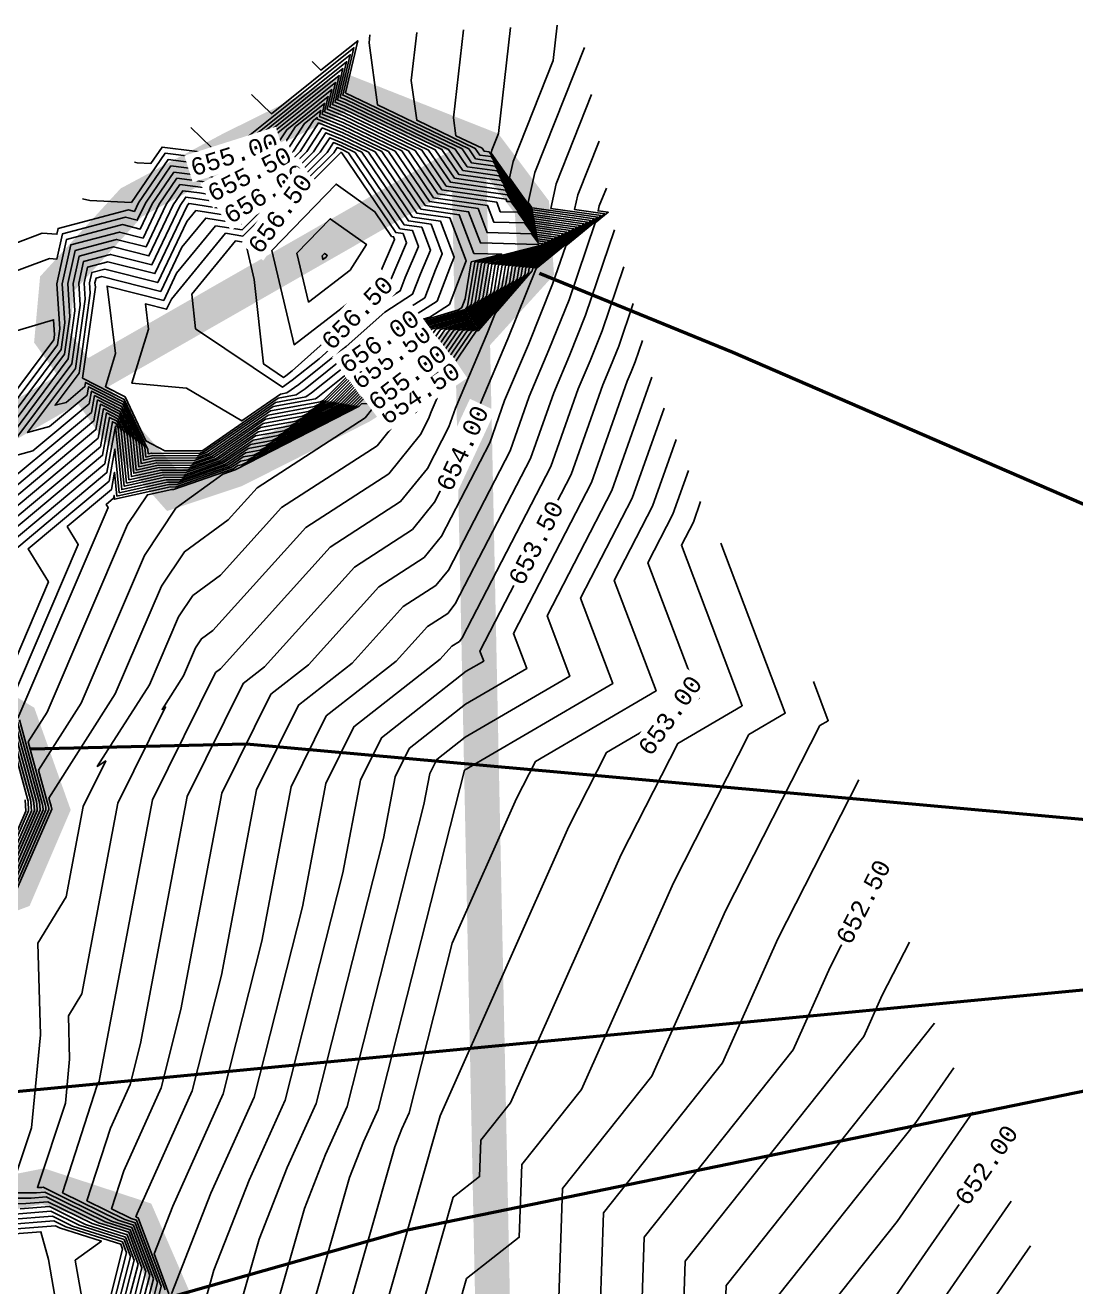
# Model space of a CAD drawing. Header units: inches. Extents: x 533200 to 542759, y 3594234 to 3596688.
# Drawn here: x 535922.62 to 535937.7, y 3595763.28 to 3595781.38 of the extents above; entities that cross this region are included whole.
import ezdxf
from ezdxf.enums import TextEntityAlignment as Align

# ---------------------------------------------------------------- set-up
doc = ezdxf.new("R2010")
doc.units = ezdxf.units.IN
doc.header["$MEASUREMENT"] = 0
for name, color, linetype in [('C-PROP-BNDY', 150, 'Continuous'), ('CVL_CUADCON_TIT', 1, 'Continuous'), ('CVL_CURV_D', 1, 'Continuous'), ('CVL_CURV_G', 5, 'Continuous'), ('CVL_CURV_TX', 2, 'Continuous')]:
    doc.layers.add(name, color=color, linetype=linetype)
doc.styles.add('MONOTXT4', font='MONOTXT4.shx')

msp = doc.modelspace()

# ---------------------------------------------------------------- linework, layer by layer
at = {"const_width": 0.5}
msp.add_lwpolyline([(535898.065, 3595761.753), (535928.984, 3595779.445), (535930.081, 3595726.686), (535905.916, 3595727.942, 0.03527), (535900.563, 3595727.843)], format="xyb", close=True, dxfattribs=at)
at = {"layer": 'C-PROP-BNDY', "color": 3, "linetype": 'Continuous', "lineweight": 30, "const_width": 0.5}
for points, elevation in [([(535923, 3595776.9), (535923.07, 3595777.67), (535924.14, 3595778.84), (535925.58, 3595779.61), (535927.22, 3595780.42), (535929.25, 3595779.62), (535929.89, 3595778.77), (535929.95, 3595777.89), (535929.13, 3595776.99), (535927.43, 3595775.91), (535925.63, 3595775), (535924.73, 3595774.7), (535923.91, 3595775.63), (535923, 3595776.9)], 655.25), ([(535917.5, 3595769.79), (535917.69, 3595771.33), (535918.59, 3595772.66), (535920.4, 3595773.31), (535921.2, 3595773.04), (535921.75, 3595771.9), (535922.54, 3595771.42), (535923, 3595770.13), (535922.49, 3595768.94), (535921.03, 3595768.39), (535918.99, 3595768.74), (535917.5, 3595769.79)], 655.33), ([(535921.41, 3595761.61), (535920.51, 3595762.1), (535920.44, 3595763.18), (535921.05, 3595764.36), (535922.87, 3595764.72), (535924.24, 3595764.27), (535924.74, 3595763.12), (535924.8, 3595762.24), (535923.49, 3595761.84), (535921.41, 3595761.61)], 654.06)]:
    msp.add_lwpolyline(points, dxfattribs=dict(at, elevation=elevation))
at = {"layer": 'CVL_CURV_D', "color": 6, "linetype": 'Continuous'}
for points, elevation in [([(535924.222, 3595763.013), (535924.347, 3595763.498), (535924.124, 3595764.094), (535923.762, 3595764.209), (535922.896, 3595764.637), (535922.777, 3595764.628), (535922.395, 3595764.626), (535922.705, 3595765.56), (535922.833, 3595766.892), (535922.797, 3595768.21), (535923.203, 3595768.876), (535923.448, 3595770.172), (535923.772, 3595770.826), (535923.65, 3595770.745), (535924.399, 3595771.917), (535924.816, 3595772.891), (535925.023, 3595773.201), (535925.419, 3595773.491), (535926.294, 3595774.46), (535927.666, 3595775.348), (535928.052, 3595775.824), (535928.222, 3595775.827), (535929.027, 3595776.995), (535929.111, 3595777.02), (535929.786, 3595777.799), (535929.803, 3595777.905), (535929.957, 3595777.945), (535930.738, 3595778.579), (535929.903, 3595778.7), (535929.834, 3595778.792), (535929.303, 3595779.549), (535929.312, 3595779.588), (535929.408, 3595779.829), (535929.581, 3595781.349)], 654.3), ([(535924.295, 3595763.028), (535924.402, 3595763.445), (535924.147, 3595764.129), (535923.856, 3595764.221), (535922.874, 3595764.706), (535922.855, 3595764.705), (535922.791, 3595764.704), (535923.192, 3595765.912), (535923.253, 3595766.544), (535923.235, 3595767.168), (535923.427, 3595767.484), (535923.945, 3595770.219), (535924.63, 3595771.599), (535924.58, 3595771.565), (535924.888, 3595772.048), (535925.059, 3595772.449), (535925.145, 3595772.577), (535925.308, 3595772.696), (535926.643, 3595774.176), (535927.835, 3595774.947), (535928.29, 3595775.508), (535928.405, 3595775.732), (535928.441, 3595775.833), (535928.68, 3595776.395), (535929.091, 3595776.992), (535929.123, 3595777.001), (535929.84, 3595777.829), (535929.852, 3595777.9), (535929.954, 3595777.926), (535930.787, 3595778.603), (535929.897, 3595778.732), (535929.859, 3595778.782), (535929.57, 3595779.195), (535929.621, 3595779.428), (535930.196, 3595780.876), (535930.254, 3595781.383)], 654.2), ([(535927.564, 3595781.247), (535927.551, 3595781.132), (535927.671, 3595780.242), (535928.982, 3595779.611), (535929.081, 3595779.464), (535929.333, 3595779.428), (535929.757, 3595778.822), (535929.92, 3595778.605), (535930.589, 3595778.508), (535929.963, 3595777.999), (535929.656, 3595777.92), (535929.621, 3595777.708), (535929.074, 3595777.077), (535928.833, 3595777.004), (535928.159, 3595776.026), (535927.469, 3595776.017), (535927.371, 3595775.92), (535925.725, 3595775.076), (535925.67, 3595775.066), (535925.6, 3595775.018), (535924.745, 3595774.721), (535924.718, 3595774.721), (535924.37, 3595774.644), (535924.085, 3595774.217), (535922.931, 3595771.525), (535922.659, 3595771.097), (535922.903, 3595770.201), (535922.911, 3595770.161), (535922.913, 3595770.124), (535922.428, 3595769.011)], 654.6), ([(535926.734, 3595780.862), (535926.861, 3595780.738), (535927.388, 3595781.16), (535927.213, 3595780.413), (535927.219, 3595780.41), (535928.886, 3595779.608), (535929.021, 3595779.409), (535929.362, 3595779.359), (535929.731, 3595778.832), (535929.926, 3595778.573), (535930.54, 3595778.484), (535929.965, 3595778.018), (535929.607, 3595777.925), (535929.566, 3595777.678), (535929.062, 3595777.096), (535928.769, 3595777.007), (535928.139, 3595776.093), (535927.493, 3595776.084), (535927.334, 3595775.926), (535925.812, 3595775.146), (535925.706, 3595775.126), (535925.573, 3595775.035), (535924.769, 3595774.755), (535924.699, 3595774.756), (535923.897, 3595774.579), (535923.891, 3595774.636), (535923.884, 3595774.595), (535923.778, 3595774.506), (535923.804, 3595774.463), (535922.508, 3595771.439)], 654.7), ([(535928.909, 3595781.315), (535928.765, 3595780.052), (535928.799, 3595779.798), (535929.173, 3595779.617)], 654.4), ([(535925.865, 3595780.389), (535926.149, 3595780.112), (535927.335, 3595781.06), (535927.175, 3595780.379), (535927.215, 3595780.363), (535928.79, 3595779.605), (535928.96, 3595779.353), (535929.392, 3595779.291), (535929.706, 3595778.843), (535929.932, 3595778.541), (535930.49, 3595778.46), (535929.968, 3595778.036), (535929.558, 3595777.93), (535929.512, 3595777.647), (535929.05, 3595777.115), (535928.704, 3595777.01), (535928.118, 3595776.159), (535927.517, 3595776.151), (535927.297, 3595775.932), (535925.899, 3595775.215), (535925.742, 3595775.187), (535925.545, 3595775.051), (535924.794, 3595774.79), (535924.679, 3595774.79), (535923.932, 3595774.626), (535923.898, 3595774.967), (535923.852, 3595774.718), (535923.218, 3595774.188), (535923.376, 3595773.929), (535922.35, 3595771.535)], 654.8), ([(535930.642, 3595781.064), (535929.929, 3595779.269), (535929.837, 3595778.841), (535929.885, 3595778.772), (535929.891, 3595778.764), (535930.837, 3595778.627), (535929.952, 3595777.908), (535929.901, 3595777.895), (535929.895, 3595777.86), (535929.364, 3595777.247), (535929.248, 3595776.959), (535928.793, 3595775.888), (535928.698, 3595775.618), (535928.39, 3595775.022), (535928.004, 3595774.546), (535926.993, 3595773.892), (535925.419, 3595772.148), (535925.349, 3595772.093), (535924.443, 3595770.266), (535923.688, 3595766.279), (535923.675, 3595766.225), (535923.649, 3595766.169), (535923.151, 3595764.628), (535923.95, 3595764.233), (535924.17, 3595764.163), (535924.457, 3595763.392), (535924.368, 3595763.043)], 654.1), ([(535924.995, 3595779.916), (535925.289, 3595779.63), (535925.569, 3595779.595), (535925.582, 3595779.592), (535925.599, 3595779.609), (535925.605, 3595779.619), (535927.282, 3595780.96), (535927.138, 3595780.345), (535927.212, 3595780.315), (535928.694, 3595779.601), (535928.9, 3595779.297), (535929.421, 3595779.222), (535929.68, 3595778.853), (535929.937, 3595778.509), (535930.441, 3595778.436), (535929.97, 3595778.054), (535929.509, 3595777.935), (535929.457, 3595777.617), (535929.038, 3595777.134), (535928.64, 3595777.013), (535928.097, 3595776.226), (535927.541, 3595776.218), (535927.26, 3595775.938), (535925.986, 3595775.285), (535925.778, 3595775.247), (535925.518, 3595775.068), (535924.818, 3595774.824), (535924.66, 3595774.825), (535923.966, 3595774.673), (535923.904, 3595775.299), (535923.82, 3595774.841), (535922.657, 3595773.869), (535922.948, 3595773.395), (535922.192, 3595771.631)], 654.9), ([(535922.482, 3595778.256), (535922.861, 3595778.397), (535923.07, 3595778.383), (535923.088, 3595778.466), (535924.097, 3595778.734), (535924.182, 3595778.712), (535924.24, 3595778.834), (535924.666, 3595779.455), (535925.399, 3595779.362), (535925.616, 3595779.328), (535925.888, 3595779.598), (535925.988, 3595779.751), (535927.123, 3595780.66), (535927.026, 3595780.244), (535927.2, 3595780.173), (535928.406, 3595779.592), (535928.719, 3595779.131), (535929.51, 3595779.017), (535929.603, 3595778.883), (535929.955, 3595778.414), (535930.292, 3595778.365), (535929.977, 3595778.109), (535929.362, 3595777.951), (535929.293, 3595777.526), (535929.002, 3595777.191), (535928.446, 3595777.022), (535928.035, 3595776.425), (535927.613, 3595776.42), (535927.149, 3595775.956), (535926.246, 3595775.493), (535925.886, 3595775.428), (535925.436, 3595775.117), (535924.892, 3595774.928), (535924.601, 3595774.929), (535924.07, 3595774.813), (535923.995, 3595775.569), (535923.933, 3595775.7), (535923.825, 3595775.755), (535923.725, 3595775.211), (535921.295, 3595773.18)], 655.2), ([(535923.438, 3595778.891), (535923.544, 3595778.869), (535924.14, 3595778.84), (535924.624, 3595779.545), (535925.455, 3595779.44), (535925.605, 3595779.416), (535925.792, 3595779.602), (535925.86, 3595779.707), (535927.176, 3595780.76), (535927.063, 3595780.278), (535927.204, 3595780.22), (535928.502, 3595779.595), (535928.779, 3595779.186), (535929.48, 3595779.085), (535929.629, 3595778.873), (535929.949, 3595778.446), (535930.342, 3595778.389), (535929.974, 3595778.091), (535929.411, 3595777.946), (535929.347, 3595777.556), (535929.014, 3595777.172), (535928.511, 3595777.019), (535928.056, 3595776.359), (535927.589, 3595776.353), (535927.186, 3595775.95), (535926.16, 3595775.424), (535925.85, 3595775.367), (535925.464, 3595775.101), (535924.868, 3595774.893), (535924.621, 3595774.895), (535924.036, 3595774.766), (535923.952, 3595775.599), (535923.922, 3595775.665), (535923.867, 3595775.693), (535923.757, 3595775.088), (535921.536, 3595773.231)], 655.1), ([(535920.676, 3595773.584), (535923.078, 3595776.798), (535923.11, 3595777.027), (535923.07, 3595777.67), (535923.209, 3595778.308), (535924.012, 3595778.521), (535924.266, 3595778.457), (535924.44, 3595778.822), (535924.751, 3595779.275), (535925.286, 3595779.208), (535925.638, 3595779.151), (535926.081, 3595779.591), (535926.242, 3595779.84), (535927.017, 3595780.46), (535926.951, 3595780.176), (535927.192, 3595780.078), (535928.214, 3595779.585)], 655.4), ([(535920.693, 3595777.188), (535922.965, 3595778.034), (535923.07, 3595778.027), (535923.149, 3595778.387), (535924.055, 3595778.627), (535924.224, 3595778.584), (535924.34, 3595778.828), (535924.708, 3595779.365), (535925.342, 3595779.285), (535925.627, 3595779.24), (535925.985, 3595779.595), (535926.115, 3595779.796), (535927.07, 3595780.56), (535926.988, 3595780.21), (535927.196, 3595780.125), (535928.31, 3595779.589), (535928.659, 3595779.075), (535929.539, 3595778.948), (535929.578, 3595778.893), (535929.961, 3595778.382), (535930.243, 3595778.341), (535929.979, 3595778.127), (535929.313, 3595777.956), (535929.238, 3595777.496), (535928.99, 3595777.21), (535928.382, 3595777.025), (535928.014, 3595776.491), (535927.637, 3595776.487), (535927.113, 3595775.962), (535926.333, 3595775.562), (535925.922, 3595775.488), (535925.409, 3595775.133), (535924.917, 3595774.962), (535924.582, 3595774.964), (535924.105, 3595774.859), (535924.037, 3595775.538), (535923.945, 3595775.735), (535923.782, 3595775.818), (535923.694, 3595775.334), (535921.534, 3595773.529)], 655.3), ([(535921.466, 3595774.365), (535923.181, 3595776.661), (535923.256, 3595777.197), (535923.226, 3595777.675), (535923.33, 3595778.149), (535923.927, 3595778.308), (535924.35, 3595778.201), (535924.64, 3595778.81), (535924.836, 3595779.096), (535925.172, 3595779.053), (535925.66, 3595778.975), (535926.273, 3595779.583), (535926.497, 3595779.928), (535926.912, 3595780.26), (535926.876, 3595780.108), (535927.185, 3595779.983), (535928.023, 3595779.579)], 655.6), ([(535921.861, 3595774.756), (535923.233, 3595776.593), (535923.329, 3595777.282), (535923.305, 3595777.678), (535923.39, 3595778.07), (535923.884, 3595778.201), (535924.392, 3595778.073), (535924.74, 3595778.804), (535924.878, 3595779.006), (535925.116, 3595778.976), (535925.672, 3595778.887), (535926.37, 3595779.58), (535926.624, 3595779.973), (535926.859, 3595780.16), (535926.839, 3595780.074), (535927.181, 3595779.935), (535927.927, 3595779.576)], 655.7), ([(535927.831, 3595779.573), (535928.357, 3595778.797), (535928.981, 3595778.707), (535929.151, 3595778.259), (535929.98, 3595778.235), (535929.989, 3595778.223), (535929.995, 3595778.222), (535929.99, 3595778.218), (535929.068, 3595777.981), (535928.964, 3595777.344), (535928.93, 3595777.305), (535928.059, 3595777.04), (535927.911, 3595776.824), (535927.758, 3595776.822), (535926.928, 3595775.992), (535926.767, 3595775.91), (535926.102, 3595775.789), (535925.273, 3595775.216), (535925.039, 3595775.135), (535924.484, 3595775.138), (535924.278, 3595775.093), (535924.249, 3595775.386), (535924.003, 3595775.909), (535923.568, 3595776.132), (535923.535, 3595775.95), (535922.725, 3595775.273), (535922.256, 3595775.147), (535923.285, 3595776.525), (535923.402, 3595777.367), (535923.383, 3595777.68), (535923.45, 3595777.991), (535923.842, 3595778.095), (535924.434, 3595777.946), (535924.84, 3595778.798), (535924.921, 3595778.916), (535925.059, 3595778.898), (535925.683, 3595778.799), (535926.466, 3595779.576), (535926.752, 3595780.017), (535926.806, 3595780.06), (535926.801, 3595780.04), (535927.177, 3595779.888), (535927.831, 3595779.573)], 655.8), ([(535927.735, 3595779.569), (535928.297, 3595778.741), (535928.846, 3595778.662), (535929.056, 3595778.109), (535929.455, 3595778.098), (535929.019, 3595777.986), (535928.932, 3595777.454), (535928.885, 3595777.33), (535928.837, 3595777.299), (535927.995, 3595777.043), (535927.89, 3595776.89), (535927.782, 3595776.889), (535926.891, 3595775.998), (535926.854, 3595775.979), (535926.138, 3595775.849), (535925.245, 3595775.232), (535925.064, 3595775.169), (535924.465, 3595775.173), (535924.313, 3595775.139), (535924.291, 3595775.355), (535924.015, 3595775.944), (535923.525, 3595776.195), (535923.503, 3595776.074), (535922.963, 3595775.622), (535922.65, 3595775.538), (535923.336, 3595776.456), (535923.475, 3595777.452), (535923.461, 3595777.683), (535923.511, 3595777.912), (535923.799, 3595777.988), (535924.477, 3595777.818), (535924.94, 3595778.792), (535924.963, 3595778.826), (535925.003, 3595778.821), (535925.694, 3595778.71), (535926.562, 3595779.572), (535926.827, 3595779.981), (535927.173, 3595779.84), (535927.735, 3595779.569)], 655.9), ([(535927.543, 3595779.563), (535928.176, 3595778.63), (535928.577, 3595778.572), (535928.775, 3595778.052), (535928.72, 3595777.925), (535928.53, 3595777.425), (535928.006, 3595777.092), (535927.866, 3595777.049), (535927.848, 3595777.023), (535927.83, 3595777.023), (535927.657, 3595776.85), (535926.724, 3595776.105), (535926.645, 3595776.049), (535926.21, 3595775.969), (535925.191, 3595775.265), (535925.113, 3595775.238), (535924.426, 3595775.242), (535924.382, 3595775.233), (535924.376, 3595775.294), (535924.038, 3595776.014), (535923.44, 3595776.32), (535923.622, 3595777.622), (535923.617, 3595777.688), (535923.632, 3595777.753), (535923.714, 3595777.775), (535924.561, 3595777.562), (535924.862, 3595778.196), (535925.207, 3595778.615), (535925.716, 3595778.534), (535926.755, 3595779.565), (535926.933, 3595779.839), (535927.166, 3595779.745), (535927.543, 3595779.563)], 656.1), ([(535927.447, 3595779.56), (535928.116, 3595778.575), (535928.442, 3595778.527), (535928.603, 3595778.103), (535928.504, 3595777.871), (535928.352, 3595777.473), (535927.816, 3595777.131), (535927.608, 3595776.945), (535926.632, 3595776.166), (535926.507, 3595776.077), (535926.246, 3595776.03), (535925.164, 3595775.282), (535925.138, 3595775.273), (535924.621, 3595775.276), (535924.346, 3595775.417), (535924.05, 3595776.049), (535923.766, 3595776.194), (535923.913, 3595776.67), (535923.79, 3595777.639), (535924.603, 3595777.434), (535924.788, 3595777.824), (535925.349, 3595778.506), (535925.728, 3595778.446), (535926.851, 3595779.561), (535926.986, 3595779.769), (535927.162, 3595779.697), (535927.447, 3595779.56)], 656.2), ([(535930.853, 3595779.719), (535930.547, 3595778.949), (535930.501, 3595778.737), (535930.936, 3595778.674), (535930.374, 3595778.218), (535930.187, 3595777.667), (535929.839, 3595776.801), (535929.497, 3595775.999), (535929.283, 3595775.39), (535928.59, 3595774.05), (535928.342, 3595773.744), (535927.692, 3595773.323), (535926.68, 3595772.202), (535926.143, 3595771.781), (535925.438, 3595770.361), (535924.851, 3595767.259), (535924.565, 3595766.135), (535924.03, 3595764.944), (535923.854, 3595764.397), (535924.137, 3595764.257), (535924.215, 3595764.232), (535924.568, 3595763.285), (535924.514, 3595763.073)], 653.9), ([(535928.214, 3595779.585), (535928.598, 3595779.019), (535929.52, 3595778.887), (535929.531, 3595778.855), (535929.589, 3595778.854), (535929.966, 3595778.35), (535930.193, 3595778.318), (535929.981, 3595778.145), (535929.264, 3595777.961), (535929.183, 3595777.466), (535928.978, 3595777.229), (535928.317, 3595777.028), (535927.994, 3595776.558), (535927.662, 3595776.554), (535927.076, 3595775.968), (535926.42, 3595775.632), (535925.958, 3595775.548), (535925.382, 3595775.15), (535924.941, 3595774.997), (535924.562, 3595774.999), (535924.14, 3595774.906), (535924.079, 3595775.508), (535923.957, 3595775.77), (535923.739, 3595775.881), (535923.662, 3595775.457), (535921.772, 3595773.877)], 655.4), ([(535928.023, 3595779.579), (535928.478, 3595778.908), (535929.25, 3595778.797), (535929.341, 3595778.557), (535929.785, 3595778.545), (535929.978, 3595778.287), (535930.094, 3595778.27), (535929.985, 3595778.182), (535929.166, 3595777.971), (535929.073, 3595777.405), (535928.954, 3595777.267), (535928.188, 3595777.034), (535927.952, 3595776.691), (535927.71, 3595776.688), (535927.002, 3595775.98), (535926.594, 3595775.771), (535926.03, 3595775.668), (535925.327, 3595775.183), (535924.99, 3595775.066), (535924.523, 3595775.068), (535924.209, 3595774.999), (535924.164, 3595775.447), (535923.98, 3595775.839), (535923.654, 3595776.006), (535923.598, 3595775.704), (535922.249, 3595774.575)], 655.6), ([(535929.173, 3595779.617), (535929.202, 3595779.576), (535929.274, 3595779.565), (535929.808, 3595778.802), (535929.908, 3595778.668), (535930.688, 3595778.555), (535929.959, 3595777.963), (535929.754, 3595777.91), (535929.731, 3595777.769), (535929.099, 3595777.039), (535928.962, 3595776.998), (535928.201, 3595775.893), (535927.608, 3595775.886), (535927.498, 3595775.75), (535925.945, 3595774.744), (535925.53, 3595774.285), (535924.901, 3595773.826), (535924.572, 3595773.333), (535923.909, 3595771.787), (535922.955, 3595770.291), (535922.987, 3595770.174), (535922.996, 3595770.131), (535922.996, 3595770.13), (535922.482, 3595768.949)], 654.4), ([(535927.927, 3595779.576), (535928.417, 3595778.853), (535929.116, 3595778.752), (535929.246, 3595778.408), (535929.883, 3595778.39), (535929.984, 3595778.255), (535930.044, 3595778.246), (535929.988, 3595778.2), (535929.117, 3595777.976), (535929.019, 3595777.375), (535928.942, 3595777.286), (535928.124, 3595777.037), (535927.931, 3595776.757), (535927.734, 3595776.755), (535926.965, 3595775.986), (535926.68, 3595775.84), (535926.066, 3595775.729), (535925.3, 3595775.199), (535925.015, 3595775.1), (535924.504, 3595775.103), (535924.244, 3595775.046), (535924.207, 3595775.416), (535923.991, 3595775.874), (535923.611, 3595776.069), (535923.567, 3595775.827), (535922.487, 3595774.924)], 655.7), ([(535927.351, 3595779.557), (535928.055, 3595778.519), (535928.308, 3595778.483), (535928.432, 3595778.155), (535928.288, 3595777.817), (535928.175, 3595777.521), (535927.776, 3595777.267), (535927.221, 3595776.771), (535926.541, 3595776.228), (535926.369, 3595776.106), (535926.282, 3595776.09), (535925.725, 3595775.705), (535924.932, 3595776.172), (535924.147, 3595776.244), (535924.386, 3595777.02), (535924.34, 3595777.383), (535924.645, 3595777.307), (535924.714, 3595777.453), (535925.491, 3595778.397), (535925.739, 3595778.358), (535926.948, 3595779.558), (535927.039, 3595779.698), (535927.158, 3595779.65), (535927.351, 3595779.557)], 656.3), ([(535927.255, 3595779.554), (535927.995, 3595778.463), (535928.173, 3595778.438), (535928.261, 3595778.206), (535928.071, 3595777.763), (535927.997, 3595777.569), (535927.736, 3595777.402), (535926.833, 3595776.597), (535926.449, 3595776.29), (535926.308, 3595776.189), (535925.061, 3595777.028), (535925.005, 3595777.525), (535925.632, 3595778.288), (535925.75, 3595778.269), (535927.044, 3595779.554), (535927.092, 3595779.628), (535927.154, 3595779.602), (535927.255, 3595779.554)], 656.4), ([(535930.958, 3595779.046), (535930.856, 3595778.79), (535930.84, 3595778.719), (535930.985, 3595778.698), (535930.798, 3595778.546), (535930.424, 3595777.444), (535930.134, 3595776.723), (535929.85, 3595776.054), (535929.575, 3595775.277), (535928.69, 3595773.564), (535928.511, 3595773.343), (535928.041, 3595773.039), (535927.311, 3595772.229), (535926.539, 3595771.625), (535925.935, 3595770.408), (535925.432, 3595767.749), (535925.01, 3595766.09), (535924.221, 3595764.331), (535924.205, 3595764.282), (535924.231, 3595764.269), (535924.238, 3595764.267), (535924.624, 3595763.232)], 653.8), ([(535927.874, 3595778.352), (535927.635, 3595778.705), (535927.077, 3595779.103), (535926.157, 3595778.148), (535926.475, 3595776.798), (535927.625, 3595777.679), (535927.698, 3595777.794), (535927.918, 3595778.309), (535927.904, 3595778.348), (535927.874, 3595778.352)], 656.6), ([(535931.077, 3595778.446), (535930.661, 3595777.221), (535930.429, 3595776.644), (535930.202, 3595776.109), (535929.868, 3595775.163), (535928.79, 3595773.078), (535928.68, 3595772.942), (535928.391, 3595772.755), (535927.941, 3595772.257), (535926.936, 3595771.47), (535926.433, 3595770.455), (535926.013, 3595768.239), (535925.455, 3595766.045), (535924.733, 3595764.436), (535924.465, 3595763.752), (535924.679, 3595763.179)], 653.7), ([(535927.28, 3595777.866), (535927.513, 3595778.237), (535926.995, 3595778.606), (535926.517, 3595778.11), (535926.683, 3595777.409), (535927.28, 3595777.866)], 656.7), ([(535926.935, 3595778.054), (535926.952, 3595778.081), (535926.914, 3595778.109), (535926.878, 3595778.072), (535926.89, 3595778.02), (535926.935, 3595778.054)], 656.8), ([(535931.21, 3595777.917), (535930.899, 3595776.999), (535930.724, 3595776.566), (535930.554, 3595776.164), (535930.16, 3595775.049), (535928.89, 3595772.592), (535928.849, 3595772.541), (535928.74, 3595772.471), (535928.572, 3595772.284), (535927.333, 3595771.314), (535926.93, 3595770.502), (535926.595, 3595768.73), (535925.9, 3595766), (535925.281, 3595764.621), (535924.715, 3595763.178)], 653.6), ([(535923.026, 3595776.866), (535923.037, 3595776.942), (535923.023, 3595777.157), (535921.517, 3595776.708), (535921.375, 3595774.656), (535923.026, 3595776.866)], 655.3), ([(535931.477, 3595776.859), (535931.373, 3595776.553), (535931.315, 3595776.409), (535931.258, 3595776.275), (535930.745, 3595774.821), (535929.625, 3595772.655), (535929.816, 3595772.15), (535928.938, 3595771.637), (535928.126, 3595771.002), (535927.925, 3595770.596), (535927.757, 3595769.71), (535926.79, 3595765.91), (535926.378, 3595764.991), (535925.973, 3595763.961), (535925.673, 3595762.907)], 653.4), ([(535931.61, 3595776.33), (535931.037, 3595774.708), (535930.107, 3595772.908), (535930.434, 3595772.043), (535928.929, 3595771.164), (535928.523, 3595770.846), (535928.423, 3595770.643), (535928.339, 3595770.2), (535927.235, 3595765.865), (535926.926, 3595765.176), (535926.623, 3595764.403), (535926.164, 3595762.795)], 653.3), ([(535931.786, 3595775.885), (535931.33, 3595774.594), (535930.589, 3595773.162), (535931.053, 3595771.937), (535928.92, 3595770.69), (535927.68, 3595765.82), (535927.474, 3595765.36), (535927.272, 3595764.845), (535926.655, 3595762.682)], 653.2), ([(535931.961, 3595775.44), (535931.622, 3595774.48), (535931.072, 3595773.415), (535931.671, 3595771.83), (535929.941, 3595770.818), (535929.67, 3595770.287), (535928.745, 3595768.21), (535928.125, 3595765.775), (535928.022, 3595765.545), (535927.921, 3595765.288), (535927.146, 3595762.57)], 653.1), ([(535928.129, 3595762.346), (535928.76, 3595764.562), (535929.139, 3595764.859), (535929.157, 3595765.382), (535929.584, 3595765.92), (535931.17, 3595769.48), (535931.982, 3595771.075), (535932.908, 3595771.616), (535932.036, 3595773.922), (535932.207, 3595774.252), (535932.312, 3595774.55)], 652.9), ([(535928.62, 3595762.233), (535928.951, 3595763.395), (535929.708, 3595763.988), (535929.743, 3595765.035), (535930.599, 3595766.11), (535931.92, 3595769.077), (535933.003, 3595771.203), (535933.526, 3595771.509), (535932.603, 3595773.951)], 652.8), ([(535930.278, 3595763.117), (535930.33, 3595764.687), (535931.613, 3595766.3), (535932.67, 3595768.673), (535934.024, 3595771.332), (535934.144, 3595771.402), (535933.931, 3595771.966)], 652.7), ([(535922.504, 3595771.381), (535922.819, 3595770.227), (535922.826, 3595770.19), (535922.83, 3595770.118), (535922.375, 3595769.074)], 654.8), ([(535922.534, 3595771.413), (535922.861, 3595770.214), (535922.868, 3595770.176), (535922.871, 3595770.121), (535922.402, 3595769.042)], 654.7), ([(535922.386, 3595771.25), (535922.65, 3595770.28), (535922.656, 3595770.249), (535922.663, 3595770.107), (535922.268, 3595769.198)], 655.2), ([(535922.415, 3595771.283), (535922.692, 3595770.267), (535922.698, 3595770.235), (535922.705, 3595770.11), (535922.295, 3595769.167)], 655.1), ([(535922.475, 3595771.348), (535922.776, 3595770.24), (535922.783, 3595770.205), (535922.788, 3595770.115), (535922.348, 3595769.105)], 654.9), ([(535930.847, 3595762.245), (535930.917, 3595764.34), (535932.627, 3595766.49), (535933.42, 3595768.27), (535934.584, 3595770.555)], 652.6), ([(535922.614, 3595770.264), (535922.622, 3595770.104), (535922.241, 3595769.229)], 655.3), ([(535932.013, 3595761.333), (535932.09, 3595763.644), (535934.656, 3595766.87), (535934.92, 3595767.463), (535935.308, 3595768.225)], 652.4), ([(535932.617, 3595761.499), (535932.677, 3595763.297), (535935.67, 3595767.06)], 652.3), ([(535933.263, 3595762.949), (535935.401, 3595765.637), (535935.945, 3595766.421)], 652.2), ([(535933.85, 3595762.601), (535935.133, 3595764.214), (535936.22, 3595765.783)], 652.1), ([(535922, 3595764.548), (535922.7, 3595764.552), (535922.918, 3595764.568), (535923.669, 3595764.197), (535924.102, 3595764.06), (535924.291, 3595763.551), (535924.149, 3595762.998)], 654.4), ([(535935.079, 3595762.066), (535936.77, 3595764.505)], 651.9), ([(535922.467, 3595764.322), (535922.984, 3595764.361), (535923.388, 3595764.162), (535924.034, 3595763.956), (535924.125, 3595763.711), (535923.93, 3595762.953)], 654.7), ([(535922.545, 3595764.398), (535922.962, 3595764.43), (535923.481, 3595764.174), (535924.056, 3595763.991), (535924.181, 3595763.658), (535924.003, 3595762.968)], 654.6), ([(535923.858, 3595762.938), (535924.07, 3595763.764), (535924.011, 3595763.922), (535923.294, 3595764.15), (535923.005, 3595764.292), (535922.39, 3595764.245), (535921.286, 3595764.239), (535921.117, 3595764.252), (535920.597, 3595763.332), (535920.549, 3595763.18)], 654.8), ([(535923.785, 3595762.923), (535924.014, 3595763.817), (535923.988, 3595763.888), (535923.2, 3595764.138), (535923.027, 3595764.223), (535922.312, 3595764.169), (535921.434, 3595764.164), (535921.159, 3595764.185), (535920.772, 3595763.501), (535920.669, 3595763.18)], 654.9), ([(535921.443, 3595761.829), (535920.832, 3595762.058), (535920.573, 3595762.181), (535920.545, 3595762.482), (535919.606, 3595762.98), (535920.499, 3595762.985), (535920.91, 3595763.18), (535921.123, 3595763.838), (535921.242, 3595764.051), (535921.729, 3595764.013), (535922.157, 3595764.015), (535922.841, 3595764.068), (535922.948, 3595763.67), (535923.064, 3595763.006), (535923.575, 3595762.813), (535923.675, 3595762.299), (535923.118, 3595762.298), (535922.789, 3595761.875), (535922.546, 3595761.121), (535922.095, 3595761.788), (535921.443, 3595761.829)], 655.1), ([(535935.777, 3595762.037), (535937.045, 3595763.866)], 651.8)]:
    msp.add_lwpolyline(points, dxfattribs=dict(at, elevation=elevation))
at = {"layer": 'CVL_CURV_G', "color": 5, "linetype": 'Continuous'}
for points, elevation in [([(535928.237, 3595781.281), (535928.158, 3595780.592), (535928.235, 3595780.02), (535929.077, 3595779.614), (535929.141, 3595779.52), (535929.303, 3595779.497), (535929.783, 3595778.812), (535929.914, 3595778.636), (535930.639, 3595778.532), (535929.961, 3595777.981), (535929.705, 3595777.915), (535929.676, 3595777.738), (535929.087, 3595777.058), (535928.898, 3595777.001), (535928.18, 3595775.96), (535927.444, 3595775.95), (535927.408, 3595775.914), (535925.639, 3595775.007), (535925.634, 3595775.006), (535925.627, 3595775.002), (535925.45, 3595774.94), (535924.779, 3595774.45), (535924.329, 3595773.775), (535923.42, 3595771.656), (535922.807, 3595770.694), (535922.945, 3595770.187), (535922.953, 3595770.146), (535922.954, 3595770.127), (535922.455, 3595768.98)], 654.5), ([(535924.186, 3595779.417), (535924.221, 3595779.41), (535924.42, 3595779.4), (535924.581, 3595779.635), (535925.512, 3595779.517), (535925.593, 3595779.504), (535925.696, 3595779.606), (535925.733, 3595779.663), (535927.229, 3595780.86), (535927.1, 3595780.311), (535927.208, 3595780.268), (535928.598, 3595779.598), (535928.84, 3595779.242), (535929.451, 3595779.154), (535929.655, 3595778.863), (535929.943, 3595778.478), (535930.391, 3595778.413), (535929.972, 3595778.072), (535929.46, 3595777.941), (535929.402, 3595777.587), (535929.026, 3595777.153), (535928.575, 3595777.016), (535928.076, 3595776.292), (535927.565, 3595776.286), (535927.223, 3595775.944), (535926.073, 3595775.354), (535925.814, 3595775.307), (535925.491, 3595775.084), (535924.843, 3595774.859), (535924.64, 3595774.86), (535924.001, 3595774.719), (535923.91, 3595775.63), (535923.789, 3595774.964), (535922.097, 3595773.55)], 655), ([(535921.071, 3595773.975), (535923.129, 3595776.729), (535923.183, 3595777.112), (535923.148, 3595777.673), (535923.269, 3595778.229), (535923.97, 3595778.414), (535924.308, 3595778.329), (535924.54, 3595778.816), (535924.793, 3595779.186), (535925.229, 3595779.13), (535925.649, 3595779.063), (535926.177, 3595779.587), (535926.37, 3595779.884), (535926.965, 3595780.36), (535926.913, 3595780.142), (535927.189, 3595780.03), (535928.118, 3595779.582)], 655.5), ([(535930.747, 3595780.391), (535930.238, 3595779.109), (535930.162, 3595778.755), (535930.886, 3595778.651), (535929.95, 3595777.89), (535929.543, 3595776.88), (535929.145, 3595775.944), (535928.99, 3595775.504), (535928.49, 3595774.536), (535928.173, 3595774.145), (535927.342, 3595773.607), (535926.05, 3595772.175), (535925.746, 3595771.937), (535924.94, 3595770.314), (535924.269, 3595766.769), (535924.12, 3595766.18), (535923.84, 3595765.556), (535923.502, 3595764.512), (535924.043, 3595764.245), (535924.192, 3595764.198), (535924.513, 3595763.338), (535924.441, 3595763.058)], 654), ([(535927.639, 3595779.566), (535928.236, 3595778.686), (535928.712, 3595778.617), (535928.946, 3595778), (535928.937, 3595777.979), (535928.707, 3595777.377), (535928.422, 3595777.195), (535927.93, 3595777.046), (535927.869, 3595776.957), (535927.806, 3595776.956), (535927.2, 3595776.35), (535926.816, 3595776.043), (535926.783, 3595776.02), (535926.174, 3595775.909), (535925.218, 3595775.249), (535925.089, 3595775.204), (535924.445, 3595775.207), (535924.348, 3595775.186), (535924.334, 3595775.325), (535924.026, 3595775.979), (535923.483, 3595776.257), (535923.472, 3595776.197), (535923.202, 3595775.971), (535923.045, 3595775.929), (535923.388, 3595776.388), (535923.548, 3595777.537), (535923.539, 3595777.685), (535923.571, 3595777.833), (535923.757, 3595777.882), (535924.519, 3595777.69), (535924.936, 3595778.567), (535925.065, 3595778.725), (535925.705, 3595778.622), (535926.659, 3595779.569), (535926.88, 3595779.91), (535927.17, 3595779.792), (535927.639, 3595779.566)], 656), ([(535928.118, 3595779.582), (535928.538, 3595778.964), (535929.385, 3595778.842), (535929.436, 3595778.706), (535929.687, 3595778.699), (535929.972, 3595778.319), (535930.143, 3595778.294), (535929.983, 3595778.163), (535929.215, 3595777.966), (535929.128, 3595777.435), (535928.966, 3595777.248), (535928.253, 3595777.031), (535927.973, 3595776.624), (535927.686, 3595776.621), (535927.039, 3595775.974), (535926.507, 3595775.701), (535925.994, 3595775.608), (535925.355, 3595775.166), (535924.966, 3595775.031), (535924.543, 3595775.034), (535924.174, 3595774.953), (535924.122, 3595775.477), (535923.968, 3595775.804), (535923.696, 3595775.944), (535923.63, 3595775.581), (535922.01, 3595774.226)], 655.5), ([(535927.16, 3595779.55), (535927.934, 3595778.408), (535928.039, 3595778.393), (535928.09, 3595778.258), (535927.855, 3595777.709), (535927.82, 3595777.617), (535927.696, 3595777.538), (535926.446, 3595776.422), (535926.357, 3595776.351), (535926.325, 3595776.328), (535926.037, 3595776.522), (535925.902, 3595777.735), (535925.796, 3595778.186), (535926.455, 3595778.87), (535927.14, 3595779.55), (535927.145, 3595779.557), (535927.15, 3595779.555), (535927.16, 3595779.55)], 656.5), ([(535931.343, 3595777.388), (535931.136, 3595776.776), (535931.02, 3595776.487), (535930.906, 3595776.22), (535930.452, 3595774.935), (535929.143, 3595772.401), (535929.197, 3595772.257), (535928.946, 3595772.111), (535927.73, 3595771.158), (535927.428, 3595770.549), (535927.176, 3595769.22), (535926.345, 3595765.955), (535925.829, 3595764.806), (535925.324, 3595763.518), (535925.182, 3595763.019)], 653.5), ([(535927.638, 3595762.458), (535928.57, 3595765.73), (535930.42, 3595769.883), (535930.962, 3595770.947), (535932.289, 3595771.723), (535931.554, 3595773.668), (535931.914, 3595774.366), (535932.137, 3595774.995)], 653), ([(535922.445, 3595771.315), (535922.734, 3595770.254), (535922.741, 3595770.22), (535922.747, 3595770.113), (535922.321, 3595769.136)], 655), ([(535931.416, 3595761.374), (535931.503, 3595763.992), (535933.641, 3595766.68), (535934.17, 3595767.867), (535934.946, 3595769.39)], 652.5), ([(535936.495, 3595765.144), (535934.864, 3595762.791)], 652), ([(535921.604, 3595764.47), (535922.622, 3595764.475), (535922.94, 3595764.499), (535923.575, 3595764.185), (535924.079, 3595764.025), (535924.236, 3595763.604), (535924.076, 3595762.983)], 654.5), ([(535923.456, 3595762.958), (535923.333, 3595763.658), (535923.71, 3595763.934), (535923.107, 3595764.126), (535923.049, 3595764.154), (535922.235, 3595764.092), (535921.582, 3595764.089), (535921.201, 3595764.118), (535920.948, 3595763.669), (535920.79, 3595763.18)], 655)]:
    msp.add_lwpolyline(points, dxfattribs=dict(at, elevation=elevation))

# ---------------------------------------------------------------- next in the draw order: wipeouts: each hides what was drawn before it
at = {"color": 8}
for points, z in [([(535925.02, 3595779.129), (535926.333, 3595779.543), (535926.212, 3595779.925), (535924.9, 3595779.511)], 655), ([(535929.808, 3595773.252), (535930.44, 3595774.475), (535930.084, 3595774.658), (535929.452, 3595773.436)], 653.5), ([(535931.634, 3595770.802), (535932.434, 3595771.922), (535932.108, 3595772.154), (535931.308, 3595771.034)], 653), ([(535934.512, 3595768.098), (535935.137, 3595769.324), (535934.78, 3595769.506), (535934.156, 3595768.279)], 652.5), ([(535936.185, 3595764.346), (535936.969, 3595765.477), (535936.641, 3595765.705), (535935.857, 3595764.574)], 652)]:
    msp.add_wipeout(points, dxfattribs=at).translate(0, 0, z).dxf.layer = 'CVL_CURV_TX'

# ---------------------------------------------------------------- next in the draw order: linework, layer by layer
at = {"layer": 'CVL_CUADCON_TIT', "lineweight": 50}
for points in [[(535929.997, 3595777.827), (535932.773, 3595776.69), (535951.008, 3595768.796)], [(535915.506, 3595765.723), (535918.36, 3595765.686), (535951.008, 3595768.796)]]:
    msp.add_lwpolyline(points, dxfattribs=at)
for points, elevation in [([(535922.691, 3595770.997), (535925.79, 3595771.071), (535951.008, 3595768.796)], 655.33), ([(535924.739, 3595763.141), (535928.104, 3595764.094), (535951.008, 3595768.796)], 653.6)]:
    msp.add_lwpolyline(points, dxfattribs=dict(at, elevation=elevation))

# ---------------------------------------------------------------- next in the draw order: texts
at = {"layer": 'CVL_CURV_TX', "color": 2, "style": 'MONOTXT4'}
for s, rotation, p in [('655.00', 17.5143, (535925.616, 3595779.527, 655)), ('653.50', 62.6701, (535929.946, 3595773.955, 653.5)), ('653.00', 54.4739, (535931.871, 3595771.478, 653)), ('652.50', 63.0109, (535934.646, 3595768.802, 652.5)), ('652.00', 55.2689, (535936.413, 3595765.025, 652))]:
    msp.add_text(s, height=0.25, rotation=rotation, dxfattribs=at).set_placement(p, align=Align.MIDDLE)

# ---------------------------------------------------------------- next in the draw order: wipeouts: each hides what was drawn before it
at = {"color": 8}
msp.add_wipeout([(535929, 3595776.021), (535928.42, 3595774.773), (535928.783, 3595774.604), (535929.363, 3595775.852)], dxfattribs=at).translate(0, 0, 654).dxf.layer = 'CVL_CURV_TX'

# ---------------------------------------------------------------- next in the draw order: texts
at = {"layer": 'CVL_CURV_TX', "color": 2, "style": 'MONOTXT4'}
msp.add_text('654.00', height=0.25, rotation=65.0627, dxfattribs=at).set_placement((535928.891, 3595775.313, 654), align=Align.MIDDLE)

# ---------------------------------------------------------------- next in the draw order: wipeouts: each hides what was drawn before it
at = {"color": 8}
msp.add_wipeout([(535925.313, 3595778.755), (535926.538, 3595779.382), (535926.356, 3595779.738), (535925.13, 3595779.111)], dxfattribs=at).translate(0, 0, 655.5).dxf.layer = 'CVL_CURV_TX'

# ---------------------------------------------------------------- next in the draw order: texts
at = {"layer": 'CVL_CURV_TX', "color": 2, "style": 'MONOTXT4'}
msp.add_text('655.50', height=0.25, rotation=27.0845, dxfattribs=at).set_placement((535925.834, 3595779.247, 655.5), align=Align.MIDDLE)

# ---------------------------------------------------------------- next in the draw order: wipeouts: each hides what was drawn before it
at = {"color": 8}
msp.add_wipeout([(535928.738, 3595776.651), (535927.595, 3595775.884), (535927.818, 3595775.552), (535928.961, 3595776.319)], dxfattribs=at).translate(0, 0, 654.5).dxf.layer = 'CVL_CURV_TX'

# ---------------------------------------------------------------- next in the draw order: texts
at = {"layer": 'CVL_CURV_TX', "color": 2, "style": 'MONOTXT4'}
msp.add_text('654.50', height=0.25, rotation=33.8907, dxfattribs=at).set_placement((535928.278, 3595776.102, 654.5), align=Align.MIDDLE)

# ---------------------------------------------------------------- next in the draw order: wipeouts: each hides what was drawn before it
at = {"color": 8}
msp.add_wipeout([(535925.567, 3595778.439), (535926.744, 3595779.151), (535926.537, 3595779.494), (535925.36, 3595778.781)], dxfattribs=at).translate(0, 0, 656).dxf.layer = 'CVL_CURV_TX'

# ---------------------------------------------------------------- next in the draw order: texts
at = {"layer": 'CVL_CURV_TX', "color": 2, "style": 'MONOTXT4'}
msp.add_text('656.00', height=0.25, rotation=31.1668, dxfattribs=at).set_placement((535926.052, 3595778.966, 656), align=Align.MIDDLE)

# ---------------------------------------------------------------- next in the draw order: wipeouts: each hides what was drawn before it
at = {"color": 8}
msp.add_wipeout([(535928.529, 3595776.904), (535927.433, 3595776.072), (535927.674, 3595775.753), (535928.771, 3595776.585)], dxfattribs=at).translate(0, 0, 655).dxf.layer = 'CVL_CURV_TX'

# ---------------------------------------------------------------- next in the draw order: texts
at = {"layer": 'CVL_CURV_TX', "color": 2, "style": 'MONOTXT4'}
msp.add_text('655.00', height=0.25, rotation=37.1825, dxfattribs=at).set_placement((535928.102, 3595776.329, 655), align=Align.MIDDLE)

# ---------------------------------------------------------------- next in the draw order: wipeouts: each hides what was drawn before it
at = {"color": 8}
msp.add_wipeout([(535926.033, 3595778.006), (535926.838, 3595779.123), (535926.513, 3595779.357), (535925.709, 3595778.24)], dxfattribs=at).translate(0, 0, 656.5).dxf.layer = 'CVL_CURV_TX'

# ---------------------------------------------------------------- next in the draw order: texts
at = {"layer": 'CVL_CURV_TX', "color": 2, "style": 'MONOTXT4'}
msp.add_text('656.50', height=0.25, rotation=54.2273, dxfattribs=at).set_placement((535926.273, 3595778.681, 656.5), align=Align.MIDDLE)

# ---------------------------------------------------------------- next in the draw order: wipeouts: each hides what was drawn before it
at = {"color": 8}
msp.add_wipeout([(535928.314, 3595777.188), (535927.198, 3595776.383), (535927.432, 3595776.058), (535928.548, 3595776.864)], dxfattribs=at).translate(0, 0, 655.5).dxf.layer = 'CVL_CURV_TX'

# ---------------------------------------------------------------- next in the draw order: texts
at = {"layer": 'CVL_CURV_TX', "color": 2, "style": 'MONOTXT4'}
msp.add_text('655.50', height=0.25, rotation=35.8288, dxfattribs=at).set_placement((535927.873, 3595776.623, 655.5), align=Align.MIDDLE)

# ---------------------------------------------------------------- next in the draw order: wipeouts: each hides what was drawn before it
at = {"color": 8}
msp.add_wipeout([(535928.147, 3595777.407), (535927.02, 3595776.617), (535927.249, 3595776.29), (535928.376, 3595777.079)], dxfattribs=at).translate(0, 0, 656).dxf.layer = 'CVL_CURV_TX'

# ---------------------------------------------------------------- next in the draw order: texts
at = {"layer": 'CVL_CURV_TX', "color": 2, "style": 'MONOTXT4'}
msp.add_text('656.00', height=0.25, rotation=35.0004, dxfattribs=at).set_placement((535927.698, 3595776.848, 656), align=Align.MIDDLE)

# ---------------------------------------------------------------- next in the draw order: wipeouts: each hides what was drawn before it
at = {"color": 8}
msp.add_wipeout([(535927.715, 3595777.89), (535926.759, 3595776.901), (535927.046, 3595776.623), (535928.003, 3595777.612)], dxfattribs=at).translate(0, 0, 656.5).dxf.layer = 'CVL_CURV_TX'

# ---------------------------------------------------------------- next in the draw order: texts
at = {"layer": 'CVL_CURV_TX', "color": 2, "style": 'MONOTXT4'}
msp.add_text('656.50', height=0.25, rotation=45.9665, dxfattribs=at).set_placement((535927.381, 3595777.257, 656.5), align=Align.MIDDLE)

doc.saveas('drawing.dxf')
